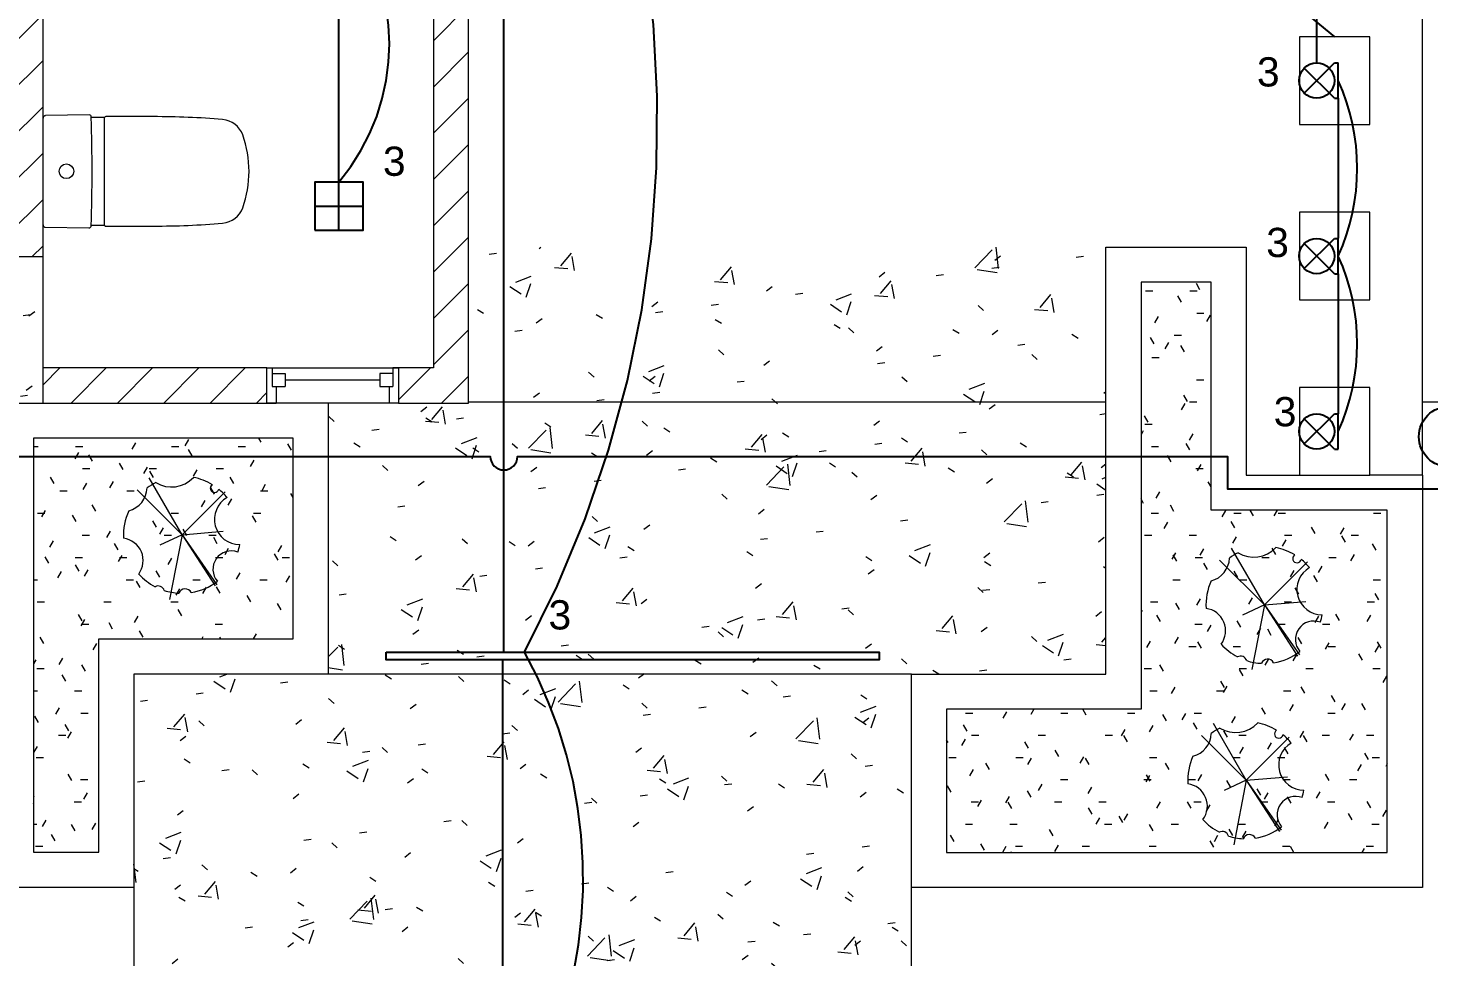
# Model space of a CAD drawing. Header units: inches. Extents: x 131 to 82119, y 71 to 16923.
# Drawn here: x 179.133 to 183.923, y 116.072 to 119.25 of the extents above; entities that cross this region are included whole.
import ezdxf
from ezdxf.enums import TextEntityAlignment as Align

# ---------------------------------------------------------------- set-up
doc = ezdxf.new("R2010")
doc.units = ezdxf.units.IN
doc.header["$MEASUREMENT"] = 0
doc.linetypes.add('HIDDEN', pattern=[9.525, 6.35, -3.175])
for name, color, linetype, lineweight in [('A-COLS-____-MCUT', 52, 'Continuous', 18), ('A-COLS-____-OTLN', 52, 'Continuous', 18), ('A-FLOR-____-OTLN', 192, 'Continuous', 18), ('A-FLOR-____-PATT', 8, 'Continuous', 18), ('A-GLAZ-____-MCUT', 151, 'Continuous', 18), ('A-GLAZ-____-OTLN', 151, 'Continuous', 18), ('A-WALL-____-MCUT', 113, 'Continuous', 18), ('A-WALL-____-OTLN', 113, 'Continuous', 18), ('A-WALL-____-PATT', 111, 'Continuous', 18), ('DUCTO-PARED O TECHO', 7, 'Continuous', 25), ('L-PLNT-____-OTLN', 71, 'Continuous', 18), ('P-SANR-FIXT-OTLN', 6, 'Continuous', 18), ('S-COLS-____-MCUT', 52, 'Continuous', 18), ('S-COLS-____-OTLN', 52, 'Continuous', 18), ('SIMBOLOGIA', 150, 'Continuous', 25)]:
    doc.layers.add(name, color=color, linetype=linetype, lineweight=lineweight)
for name, color, linetype in [('BLOQUES TOMAS Y LUCES', 140, 'Continuous'), ('LAMPARAS', 20, 'Continuous'), ('LUCES Y TOMAS', 5, 'Continuous'), ('Retorno', 5, 'HIDDEN')]:
    doc.layers.add(name, color=color, linetype=linetype)
doc.styles.get("Standard").update_dxf_attribs({"font": 'arial.ttf'})
pattern_1 = [(45, (197.74889, 144.03864), (-0.07919596, 0.07919596), [])]
pattern_2 = [(50, (197.7489, 144.03864), (0.546432, -0.0473076), [0.057, -0.629]), (355, (197.7489, 144.03864), (-0.105429, 0.573371), [0.046, -0.503]), (100.451, (197.7939, 144.03464), (0.440955, 0.525708), [0.049, -0.534]), (46.184, (197.7489, 144.19164), (0.813123, -0.126061), [0.086, -0.943]), (96.636, (197.8169, 144.18064), (0.711995, 0.742252), [0.073, -0.801]), (351.184, (197.7489, 144.19164), (0.71223, 0.742616), [0.069, -0.754]), (21, (197.8249, 144.15364), (0.454985, -0.306292), [0.057, -0.629]), (326, (197.8249, 144.15364), (0.185766, 0.552594), [0.046, -0.503]), (71.451, (197.8629, 144.12764), (0.640536, 0.2460156), [0.049, -0.534]), (37.5, (197.7489, 144.03864), (0.009206, 0.2541166), [0.025, -0.472, 0.025, -0.485, -0.505]), (37.5, (197.7489, 144.03864), (0.009206, 0.2541166), [-1.007, 0.025, -0.48]), (7.5, (197.7489, 144.03864), (0.2004608, 0.3007382), [0.025, -0.266, 0.025, -0.46, -0.192]), (7.5, (197.7489, 144.03864), (0.2004608, 0.3007382), [-0.776, 0.025, -0.167]), (327.5, (197.5789, 144.03864), (0.4064829, -0.0170776), [0.025, -0.165, 0.025, -0.569, -0.789]), (327.5, (197.5789, 144.03864), (0.4064829, -0.0170776), [-0.785, 0.025, -0.764]), (317.5, (197.5029, 144.03864), (0.4439987, 0.076008), [0.025, -0.223, 0.025, -0.37, -0.56]), (317.5, (197.5029, 144.03864), (0.4439987, 0.076008), [-0.642, 0.025, -0.535])]

# ---------------------------------------------------------------- blocks, each defined once
blk = doc.blocks.new('Sanitary-Equipment_Duravit_Toilet-Close-Coupled_215609 - 215609 White Alpin-689622-ARQ-P1')
at = {"layer": 'P-SANR-FIXT-OTLN'}
for p, q in [((-0.1914, -0.0078), (-0.194, -0.1565)), ((0.1928, -0.1587), (0.1902, -0.0088)), ((-0.1857, -0.165), (-0.1846, -0.165)), ((-0.1846, -0.165), (-0.1846, -0.21)), ((0.1834, -0.21), (0.1834, -0.165)), ((0.1834, -0.165), (0.1866, -0.165)), ((-0.1875, -0.2125), (-0.1875, -0.3771)), ((-0.1846, -0.21), (0.1834, -0.21)), ((0.1868, -0.3771), (0.1868, -0.215))]:
    blk.add_line(p, q, dxfattribs=at)
blk.add_circle((0, -0.08), 0.025, dxfattribs=at)
for centre, radius, start, end in [((-0.1835, -0.0079), 0.00793, 90, 179), ((0.1812, -0.0089), 0.00894, 1, 90), ((-0.1857, -0.1567), 0.0083, 179, 270), ((-0.0012, 5.889), 6.0568, 268.25421, 271.74579), ((0.1866, -0.1588), 0.00613, 270, 1), ((-0.1826, -0.2151), 0.00547, 111.2631, 152.3244), ((0.1814, -0.2151), 0.00547, 0.9602, 68.7369), ((2.6453, -0.3771), 2.8328, 180, 184.8004), ((-2.6459, -0.3771), 2.8328, 355.1996, 360), ((-0.0978, -0.6075), 0.08, 184.8004, 250.2972), ((0.0972, -0.6075), 0.08, 289.7028, 355.1996), ((-0.0003, -0.3352), 0.3692, 250.2972, 289.7028)]:
    blk.add_arc(centre, radius, start, end, dxfattribs=at)
blk = doc.blocks.new('M_Rectangular Column - Columna Arquitectonica 0_24 x 0_30-1649937-ARQ-P1')
at = {"layer": 'A-COLS-____-MCUT'}
for p, q in [((0.15, 0.12), (-0.15, 0.12)), ((-0.15, 0.12), (-0.15, -0.12)), ((0.15, -0.12), (0.15, 0.12)), ((-0.15, -0.12), (0.15, -0.12))]:
    blk.add_line(p, q, dxfattribs=at)
blk = doc.blocks.new('M_Concrete-Rectangular-Column - Columna Concreto 0_35 x 0_50-V29-ARQ-P1')
at = {"layer": 'S-COLS-____-OTLN'}
h = blk.add_hatch(dxfattribs=at)
h.set_pattern_fill('FP_51', style=0, pattern_type=2)
h.set_pattern_definition([(50, (18.739, 25.822), (0.546432, -0.0473076), [0.057, -0.629]), (355, (18.739, 25.822), (-0.105429, 0.573371), [0.046, -0.503]), (100.451, (18.785, 25.818), (0.440955, 0.525708), [0.049, -0.534]), (46.184, (18.739, 25.974), (0.813123, -0.126061), [0.086, -0.943]), (96.636, (18.807, 25.964), (0.711995, 0.742252), [0.073, -0.801]), (351.184, (18.739, 25.974), (0.71223, 0.742616), [0.069, -0.754]), (21, (18.815, 25.936), (0.454985, -0.306292), [0.057, -0.629]), (326, (18.815, 25.936), (0.185766, 0.552594), [0.046, -0.503]), (71.451, (18.853, 25.911), (0.640536, 0.246016), [0.049, -0.534]), (37.5, (18.739, 25.822), (0.009206, 0.2541166), [0.025, -0.472, 0.025, -0.485, -0.505]), (37.5, (18.739, 25.822), (0.009206, 0.2541166), [-1.007, 0.025, -0.48]), (7.5, (18.739, 25.822), (0.2004608, 0.3007382), [0.025, -0.266, 0.025, -0.46, -0.192]), (7.5, (18.739, 25.822), (0.2004608, 0.3007382), [-0.776, 0.025, -0.167]), (327.5, (18.569, 25.822), (0.4064829, -0.0170776), [0.025, -0.165, 0.025, -0.569, -0.789]), (327.5, (18.569, 25.822), (0.4064829, -0.0170776), [-0.785, 0.025, -0.764]), (317.5, (18.493, 25.822), (0.4439987, 0.076008), [0.025, -0.223, 0.025, -0.37, -0.56]), (317.5, (18.493, 25.822), (0.4439987, 0.076008), [-0.642, 0.025, -0.535])])
h.paths.add_polyline_path([(-0.175, -0.25), (0.175, -0.25), (0.175, 0.25), (-0.175, 0.25), (-0.175, 0.1794)], flags=0)
at = {"layer": 'S-COLS-____-MCUT'}
for p, q in [((0.175, 0.25), (-0.175, 0.25)), ((-0.175, 0.25), (-0.175, -0.25)), ((0.175, -0.25), (0.175, 0.25)), ((-0.175, -0.25), (0.175, -0.25))]:
    blk.add_line(p, q, dxfattribs=at)
blk = doc.blocks.new('M_RPC Plant - Tropical - Agave - 0_45 Meters-752007-ARQ-P1')
at = {"layer": 'L-PLNT-____-OTLN'}
for q in [(-0.1531, 0.1496), (-0.1121, 0.1907), (0.1474, 0.1437), (0.1412, 0.0087), (-0.0755, -0.0388), (-0.0429, -0.2245), (0.1136, -0.1784), (0.1196, -0.1743)]:
    blk.add_line((0.0001, -0.0036), q, dxfattribs=at)
for centre, radius, start, end in [((-0.0359, 0.2628), 0.1029, 238.4657, 316.9123), ((0.0001, -0.0036), 0.2, 58.808, 78.7084), ((-0.2035, 0.1601), 0.0842, 284.5761, 357.8078), ((0.0001, -0.0036), 0.2, 116.6696, 126.6487), ((0.1112, 0.1551), 0.0145, 121.2967, 348.7033), ((0.0001, -0.0036), 0.2, 39.648, 51.192), ((0.1972, 0.0492), 0.0863, 119.9838, 270.0162), ((0.0001, -0.0036), 0.2, 155.7352, 183.4024), ((-0.21, -0.0919), 0.0771, 323.3668, 82.226), ((0.0001, -0.0036), 0.2, 342.7424, 350.352), ((0.1685, -0.1215), 0.0628, 68.9276, 221.0724), ((0.0001, -0.0036), 0.2, 222.1904, 242.6209), ((-0.0817, -0.2008), 0.0221, 17.3648, 117.5876), ((0.011, -0.212), 0.0231, 28.1518, 157.8482), ((0.0001, -0.0036), 0.2, 279.0058, 307.2576), ((0.0001, -0.0036), 0.2, 252.3315, 266.9942)]:
    blk.add_arc(centre, radius, start, end, dxfattribs=at)
blk = doc.blocks.new('M_Fixed - 0_45 X 1_80-1851422-ARQ-P1')
at = {"layer": 'A-GLAZ-____-MCUT'}
for p, q in [((-0.225, 0.073), (-0.206, 0.073)), ((-0.206, 0.073), (-0.206, 0.01)), ((-0.206, 0.054), (-0.162, 0.054)), ((-0.162, 0.054), (-0.162, 0.01)), ((0.162, 0.054), (0.162, 0.01)), ((0.206, 0.054), (0.162, 0.054)), ((0.206, 0.073), (0.206, 0.01)), ((0.2239, 0.073), (0.206, 0.073)), ((-0.206, 0.01), (-0.162, 0.01)), ((-0.193, 0.01), (-0.193, -0.047)), ((-0.162, 0.032), (0.162, 0.032)), ((0.162, 0.01), (0.206, 0.01)), ((0.193, 0.01), (0.193, -0.047)), ((-0.225, -0.047), (-0.193, -0.047)), ((0.225, -0.047), (0.193, -0.047))]:
    blk.add_line(p, q, dxfattribs=at)
blk = doc.blocks.new('LUZAP')
at = {"layer": 'SIMBOLOGIA'}
for p, q in [((-0.09, 0.02), (0.0636, 0.1736)), ((-0.0636, 0.1736), (0.09, 0.02)), ((-0.09, 0.02), (-0.09, 0)), ((-0.09, 0), (0.09, 0)), ((0.09, 0.02), (0.09, 0))]:
    blk.add_line(p, q, dxfattribs=at)
blk.add_circle((0, 0.11), 0.09, dxfattribs=at)
blk = doc.blocks.new('TOMA MONOF INTEMPERIE')
at = {"layer": 'BLOQUES TOMAS Y LUCES'}
for p, q in [((-0.0076, 0.044), (-0.3947, 0.044)), ((-0.0084, -0.0462), (-0.3947, -0.0462)), ((-0.0108, -0.0813), (0.0049, -0.0813)), ((-0.003, -0.0813), (-0.003, -0.1274)), ((0.0127, -0.0813), (0.0127, -0.1274)), ((0.0127, -0.0813), (0.0441, -0.1274)), ((0.0441, -0.0813), (0.0441, -0.1274)), ((0.0598, -0.0813), (0.0912, -0.0813)), ((0.0755, -0.0813), (0.0755, -0.1274)), ((-0.0108, -0.1274), (0.0049, -0.1274))]:
    blk.add_line(p, q, dxfattribs=at)
blk.add_circle((-0.1319, 0), 0.1319, dxfattribs=at)

msp = doc.modelspace()

# ---------------------------------------------------------------- hatches: boundary and pattern name
at = {"layer": 'A-FLOR-____-PATT'}
h = msp.add_hatch(dxfattribs=at)
h.set_pattern_fill('FP_31', color=256, style=0, pattern_type=2)
h.set_pattern_definition(pattern_2)
h.paths.add_polyline_path([(182.2742, 117.0402), (182.819, 117.0402), (182.819, 118.5), (180.6395, 118.5), (180.6395, 117.9672), (180.1599, 117.9672), (180.1599, 117.0402), (182.1542, 117.0402)])
h = msp.add_hatch(dxfattribs=at)
h.set_pattern_fill('FP_52', color=256, style=0, pattern_type=2)
h.set_pattern_definition([(0, (197.74889, 144.03864), (0.305, 0.076), [0.025, -0.203, 0.025, -0.203, -1.219]), (0, (197.74889, 144.03864), (0.305, 0.076), [-0.457, 0.025, -0.432, 0.025, -0.203, -0.533]), (0, (197.74889, 144.03864), (0.305, 0.076), [-1.143, 0.025, -0.127, 0.025, -0.356]), (120, (197.86289, 144.07764), (-0.21831793, 0.22613775), [0.025, -0.203, 0.025, -0.203, -1.219]), (120, (197.86289, 144.07764), (-0.21831793, 0.22613775), [-0.457, 0.025, -0.432, 0.025, -0.203, -0.533]), (120, (197.86289, 144.07764), (-0.21831793, 0.22613775), [-1.143, 0.025, -0.127, 0.025, -0.356]), (240, (197.90089, 144.22964), (-0.08668207, -0.30213775), [0.025, -0.203, 0.025, -0.203, -1.219]), (240, (197.90089, 144.22964), (-0.08668207, -0.30213775), [-0.457, 0.025, -0.432, 0.025, -0.203, -0.533]), (240, (197.90089, 144.22964), (-0.08668207, -0.30213775), [-1.143, 0.025, -0.127, 0.025, -0.356])])
h.paths.add_polyline_path([(182.819, 116.4297), (183.781, 116.4297), (183.781, 117.6001), (183.1787, 117.6001), (183.1787, 118.38), (182.939, 118.38), (182.939, 116.9202), (182.2742, 116.9202), (182.2742, 116.4297), (182.787, 116.4297)], flags=0)
h.paths.add_polyline_path([(179.3751, 116.4303), (179.3751, 117.1602), (180.0399, 117.1602), (180.0399, 117.8472), (179.152, 117.8472), (179.152, 116.4303)], flags=0)
h = msp.add_hatch(dxfattribs=at)
h.set_pattern_fill('FP_31', color=256, style=0, pattern_type=2)
h.set_pattern_definition(pattern_2)
h.paths.add_polyline_path([(182.1542, 115.5792), (182.1542, 117.0402), (179.4951, 117.0402), (179.4951, 115.5792), (181.4237, 115.5792)], flags=0)
at = {"layer": 'A-WALL-____-PATT'}
h = msp.add_hatch(dxfattribs=at)
h.set_pattern_fill('FP_37', color=8, style=0, pattern_type=2)
h.set_pattern_definition(pattern_1)
h.paths.add_polyline_path([(179.1245, 118.4672), (179.1845, 118.4672), (179.1845, 120.2998), (179.0645, 120.2998), (179.0645, 118.4672)], flags=0)
h = msp.add_hatch(dxfattribs=at)
h.set_pattern_fill('FP_37', color=8, style=0, pattern_type=2)
h.set_pattern_definition(pattern_1)
h.paths.add_polyline_path([(180.5195, 117.9672), (180.6395, 117.9672), (180.6395, 120.2398), (180.5195, 120.2398), (180.5195, 118.0872)], flags=0)
h = msp.add_hatch(dxfattribs=at)
h.set_pattern_fill('FP_37', color=8, style=0, pattern_type=2)
h.set_pattern_definition(pattern_1)
h.paths.add_polyline_path([(180.3995, 117.9672), (180.5195, 117.9672), (180.5195, 118.0872), (180.3995, 118.0872)], flags=0)
h.paths.add_polyline_path([(179.8084, 117.9672), (179.9495, 117.9672), (179.9495, 118.0872), (179.1845, 118.0872), (179.1845, 117.9672)], flags=0)

# ---------------------------------------------------------------- linework, layer by layer
at = {"layer": 'A-COLS-____-MCUT'}
for p, q in [((183.481, 118.02), (183.481, 117.72)), ((183.721, 118.02), (183.481, 118.02)), ((183.721, 117.72), (183.721, 118.02)), ((183.481, 117.72), (183.721, 117.72))]:
    msp.add_line(p, q, dxfattribs=at)
at = {"layer": 'A-FLOR-____-OTLN'}
for p, q in [((183.901, 117.7201), (183.901, 119.52)), ((180.6395, 117.9717), (182.819, 117.9717)), ((183.901, 117.9717), (191.0652, 117.9717)), ((182.1542, 117.0402), (180.1599, 117.0402)), ((179.4951, 116.3103), (179.4951, 115.5792)), ((182.1542, 115.5792), (182.1542, 116.3097))]:
    msp.add_line(p, q, dxfattribs=at)
at = {"layer": 'A-WALL-____-MCUT'}
for p, q in [((179.1845, 118.4672), (179.1845, 120.2398)), ((180.5195, 120.2398), (180.5195, 118.0872)), ((180.6395, 117.9672), (180.6395, 120.12)), ((179.9495, 118.0872), (179.1845, 118.0872)), ((179.9495, 117.9672), (179.9495, 118.0872)), ((180.5195, 118.0872), (180.3995, 118.0872)), ((180.3995, 118.0872), (180.3995, 117.9672)), ((179.1845, 117.9672), (179.9495, 117.9672)), ((180.3995, 117.9672), (180.6395, 117.9672))]:
    msp.add_line(p, q, dxfattribs=at)
at = {"layer": 'A-WALL-____-OTLN'}
for p, q in [((182.819, 118.5), (183.2987, 118.5)), ((182.819, 117.0402), (182.819, 118.5)), ((183.2987, 118.5), (183.2987, 117.7201)), ((183.1787, 118.38), (182.939, 118.38)), ((182.939, 118.38), (182.939, 116.9202)), ((183.1787, 117.6001), (183.1787, 118.38)), ((179.9495, 118.0872), (180.3995, 118.0872)), ((180.3995, 117.9672), (179.9495, 117.9672)), ((180.1599, 117.9672), (180.1599, 117.0402)), ((179.152, 117.8472), (179.152, 116.4303)), ((180.0399, 117.8472), (179.152, 117.8472)), ((180.0399, 117.1602), (180.0399, 117.8472)), ((183.2987, 117.7201), (183.481, 117.7201)), ((183.901, 117.7201), (183.721, 117.7201)), ((183.901, 117.7201), (183.901, 116.3097)), ((183.781, 117.6001), (183.1787, 117.6001)), ((183.781, 116.4297), (183.781, 117.6001)), ((179.3751, 116.4303), (179.3751, 117.1602)), ((179.3751, 117.1602), (180.0399, 117.1602)), ((179.4951, 117.0402), (179.4951, 116.3103)), ((180.1599, 117.0402), (179.4951, 117.0402)), ((182.1542, 117.0402), (182.819, 117.0402)), ((182.1542, 116.3097), (182.1542, 117.0402)), ((182.939, 116.9202), (182.2742, 116.9202)), ((182.2742, 116.9202), (182.2742, 116.4297)), ((179.152, 116.4303), (179.3751, 116.4303)), ((182.2742, 116.4297), (183.781, 116.4297)), ((179.4951, 116.3103), (179.032, 116.3103)), ((183.901, 116.3097), (182.1542, 116.3097))]:
    msp.add_line(p, q, dxfattribs=at)
at = {"layer": 'DUCTO-PARED O TECHO'}
for points in [[(180.7602, 117.1149), (180.7602, 119.9526), (180.9316, 119.9526), (180.9316, 120.6818), (180.7842, 120.8637)], [(183.5395, 119.1305), (183.5395, 119.4305), (181.37, 119.4305), (181.37, 120.8186), (180.8634, 120.8186), (180.8154, 120.8702)], [(180.1963, 118.723), (180.1963, 119.6693)], [(183.6134, 119.0096), (183.6134, 118.5305)], [(183.6134, 118.4096), (183.6134, 117.9305)], [(180.7554, 117.0889), (180.7554, 115.6872)]]:
    msp.add_lwpolyline(points, dxfattribs=at)
msp.add_lwpolyline([(176.4331, 118.2603), (178.714, 118.2603), (178.714, 117.7845), (180.7139, 117.7845, 1), (180.8066, 117.7845), (183.2346, 117.7845), (183.2346, 117.6742), (183.9987, 117.6742), (183.9987, 117.7483)], format="xyb", dxfattribs=at)
at = {"layer": 'LAMPARAS'}
for p, q in [((180.2786, 118.723), (180.1139, 118.723)), ((180.1139, 118.723), (180.1139, 118.5583)), ((180.1963, 118.5583), (180.1963, 118.723)), ((180.1139, 118.6406), (180.2786, 118.6406)), ((180.1139, 118.5583), (180.2786, 118.5583))]:
    msp.add_line(p, q, dxfattribs=at)
for points in [[(180.1139, 118.5583), (180.2786, 118.5583), (180.2786, 118.723), (180.1139, 118.723)], [(180.358, 117.1149), (182.0433, 117.1149), (182.0433, 117.0889), (180.358, 117.0889)]]:
    msp.add_lwpolyline(points, close=True, dxfattribs=at)
at = {"layer": 'Retorno'}
for centre, radius, start, end in [((177.44, 118.9297), 3.8457, 331.8423, 30.7695), ((177.393, 111.9168), 9.5852, 49.63446, 69.53554), ((179.6328, 119.1961), 0.7358, 319.9801, 40.0199), ((182.949, 118.77), 0.729, 335.7003, 24.2997), ((182.949, 118.17), 0.729, 335.7003, 24.2997), ((179.4407, 116.3409), 1.5909, 334.7076, 29.1158)]:
    msp.add_arc(centre, radius, start, end, dxfattribs=at)

# ---------------------------------------------------------------- block references
at = {"layer": 'A-COLS-____-OTLN', "rotation": 90.00000000000031}
for p in [(183.601, 119.07), (183.601, 118.47)]:
    msp.add_blockref('M_Rectangular Column - Columna Arquitectonica 0_24 x 0_30-1649937-ARQ-P1', p, dxfattribs=at)
at = {"layer": 'A-GLAZ-____-OTLN', "color": 7}
msp.add_blockref('M_Fixed - 0_45 X 1_80-1851422-ARQ-P1', (180.1745, 118.0142), dxfattribs=at)
at = {"layer": 'L-PLNT-____-OTLN'}
for p in [(179.6597, 117.5201), (183.3608, 117.2801), (183.2985, 116.6802)]:
    msp.add_blockref('M_RPC Plant - Tropical - Agave - 0_45 Meters-752007-ARQ-P1', p, dxfattribs=at)
at = {"layer": 'LUCES Y TOMAS', "color": 3, "xscale": 0.7874015748031495, "yscale": 0.7874015748031495, "rotation": 90}
msp.add_blockref('TOMA MONOF INTEMPERIE', (183.9927, 117.9559), dxfattribs=at)
at = {"layer": 'P-SANR-FIXT-OTLN', "rotation": 90.00000087389115}
msp.add_blockref('Sanitary-Equipment_Duravit_Toilet-Close-Coupled_215609 - 215609 White Alpin-689622-ARQ-P1', (179.1845, 118.7599), dxfattribs=at)
at = {"layer": 'S-COLS-____-OTLN', "rotation": 8.537736462515939e-07}
msp.add_blockref('M_Concrete-Rectangular-Column - Columna Concreto 0_35 x 0_50-V29-ARQ-P1', (179.0095, 118.2172), dxfattribs=at)
at = {"layer": 'SIMBOLOGIA', "xscale": 0.671875174437127, "yscale": 0.671875174437127, "zscale": 0.671875174437127, "rotation": 89.99999999999999}
for p in [(183.6134, 119.07), (183.6134, 118.47), (183.6134, 117.87)]:
    msp.add_blockref('LUZAP', p, dxfattribs=at)

# ---------------------------------------------------------------- texts
for p in [(183.374, 119.0499), (180.3855, 118.7443), (183.4056, 118.4664), (183.4314, 117.8876), (180.9516, 117.1926)]:
    msp.add_text('3', height=0.1).set_placement(p, align=Align.CENTER)

doc.saveas('drawing.dxf')
